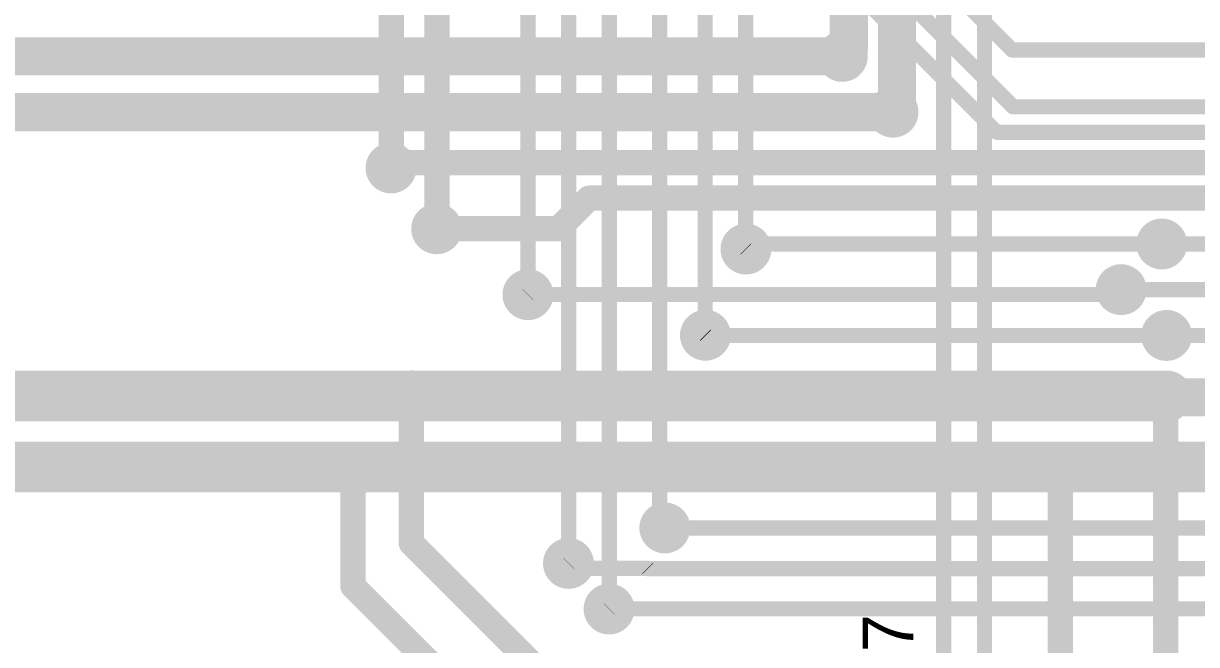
# Model space of a CAD drawing. Header units: millimetres. Extents: x 29 to 180, y 30 to 200.
# Drawn here: x 122.75 to 145.89, y 77 to 89.25 of the extents above; entities that cross this region are included whole.
import ezdxf

# ---------------------------------------------------------------- set-up
doc = ezdxf.new("R2010")
doc.units = ezdxf.units.MM
for name, color, linetype in [('BottomLayer', 5, 'Continuous'), ('BottomSolder', 6, 'Continuous'), ('MultiLayer', 9, 'Continuous'), ('TopLayer', 1, 'Continuous'), ('TopOverlay', 2, 'Continuous'), ('TopSolder', 216, 'Continuous'), ('ViaHoleLayer', 16, 'Continuous')]:
    doc.layers.add(name, color=color, linetype=linetype)

msp = doc.modelspace()

# ---------------------------------------------------------------- linework, layer by layer
at = {"layer": 'BottomLayer'}
for points, const_width in [([(141.704, 76.396), (141.704, 162.496)], 0.3), ([(140.9, 75.4), (140.9, 155.2)], 0.3), ([(139.979, 87.579), (139.979, 152.729)], 0.75), ([(136.196, 83.104), (136.196, 148.796)], 0.3), ([(135.3, 79.4), (135.3, 147.5)], 0.3), ([(134.304, 77.704), (134.304, 146.104)], 0.3), ([(133.504, 78.604), (133.504, 143.933)], 0.3), ([(139.029, 88.729), (139.029, 118.726)], 0.75), ([(130.004, 86.404), (130.004, 106.014)], 0.5), ([(136.996, 84.804), (136.996, 102.1)], 0.3), ([(130.904, 85.204), (130.904, 94.818)], 0.5), ([(132.7, 83.9), (132.7, 93.537)], 0.3), ([(138.9, 88.6), (139.029, 88.729)], 0.75), ([(139.9, 87.5), (139.979, 87.579)], 0.75), ([(130, 86.4), (130.004, 86.404)], 0.5), ([(130.9, 85.2), (130.904, 85.204)], 0.5), ([(136.996, 84.804), (137, 84.8)], 0.3), ([(145.2, 84.9), (147, 84.9)], 0.3), ([(144.4, 84), (146.9, 84)], 0.3), ([(136.196, 83.104), (136.2, 83.1)], 0.3), ([(145.296, 83.096), (146.804, 83.096)], 0.3), ([(130.4, 79), (130.4, 81.904)], 0.5), ([(145.275, 81.875), (146.53, 81.875)], 0.75), ([(145.275, 81.875), (145.3, 81.9)], 0.5), ([(145.275, 71.725), (145.275, 81.875)], 0.5), ([(143.2, 73.3), (143.2, 80.5)], 0.5), ([(129.25, 78.15), (129.25, 80.425)], 0.5), ([(135.3, 79.4), (135.4, 79.3)], 0.3), ([(130.4, 79), (133.575, 75.825)], 0.5), ([(133.5, 78.6), (133.504, 78.604)], 0.3), ([(129.25, 78.15), (131.95, 75.45)], 0.5), ([(134.3, 77.7), (134.304, 77.704)], 0.3)]:
    msp.add_lwpolyline(points, dxfattribs=dict(at, const_width=const_width))
for points, const_width in [([(138.841, 88.729, 1), (139.216, 88.729, 1)], 0.375), ([(138.841, 88.729, 1), (139.216, 88.729, 1)], 0.375), ([(138.7, 88.6, 1), (139.1, 88.6, 1)], 0.4), ([(138.713, 88.6, 1), (139.088, 88.6, 1)], 0.375), ([(139.791, 87.579, 1), (140.166, 87.579, 1)], 0.375), ([(139.791, 87.579, 1), (140.166, 87.579, 1)], 0.375), ([(139.7, 87.5, 1), (140.1, 87.5, 1)], 0.4), ([(139.713, 87.5, 1), (140.088, 87.5, 1)], 0.375), ([(129.8, 86.4, 1), (130.2, 86.4, 1)], 0.4), ([(129.875, 86.4, 1), (130.125, 86.4, 1)], 0.25), ([(129.879, 86.404, 1), (130.129, 86.404, 1)], 0.25), ([(129.879, 86.404, 1), (130.129, 86.404, 1)], 0.25), ([(130.7, 85.2, 1), (131.1, 85.2, 1)], 0.4), ([(130.775, 85.2, 1), (131.025, 85.2, 1)], 0.25), ([(130.779, 85.204, 1), (131.029, 85.204, 1)], 0.25), ([(130.779, 85.204, 1), (131.029, 85.204, 1)], 0.25), ([(136.8, 84.8, 1), (137.2, 84.8, 1)], 0.4), ([(145, 84.9, 1), (145.4, 84.9, 1)], 0.4), ([(136.921, 84.804, 1), (137.071, 84.804, 1)], 0.15), ([(136.921, 84.804, 1), (137.071, 84.804, 1)], 0.15), ([(136.925, 84.8, 1), (137.075, 84.8, 1)], 0.15), ([(145.125, 84.9, 1), (145.275, 84.9, 1)], 0.15), ([(132.5, 83.9, 1), (132.9, 83.9, 1)], 0.4), ([(144.2, 84, 1), (144.6, 84, 1)], 0.4), ([(132.625, 83.9, 1), (132.775, 83.9, 1)], 0.15), ([(144.325, 84, 1), (144.475, 84, 1)], 0.15), ([(136, 83.1, 1), (136.4, 83.1, 1)], 0.4), ([(145.096, 83.096, 1), (145.496, 83.096, 1)], 0.4), ([(136.121, 83.104, 1), (136.271, 83.104, 1)], 0.15), ([(136.121, 83.104, 1), (136.271, 83.104, 1)], 0.15), ([(136.125, 83.1, 1), (136.275, 83.1, 1)], 0.15), ([(145.221, 83.096, 1), (145.371, 83.096, 1)], 0.15), ([(130.2, 81.904, 1), (130.6, 81.904, 1)], 0.4), ([(130.275, 81.904, 1), (130.525, 81.904, 1)], 0.25), ([(145.075, 81.875, 1), (145.475, 81.875, 1)], 0.4), ([(145.088, 81.875, 1), (145.463, 81.875, 1)], 0.375), ([(145.175, 81.9, 1), (145.425, 81.9, 1)], 0.25), ([(145.15, 81.875, 1), (145.4, 81.875, 1)], 0.25), ([(145.15, 81.875, 1), (145.4, 81.875, 1)], 0.25), ([(129.05, 80.425, 1), (129.45, 80.425, 1)], 0.4), ([(143, 80.5, 1), (143.4, 80.5, 1)], 0.4), ([(143.075, 80.5, 1), (143.325, 80.5, 1)], 0.25), ([(129.125, 80.425, 1), (129.375, 80.425, 1)], 0.25), ([(135.2, 79.3, 1), (135.6, 79.3, 1)], 0.4), ([(135.225, 79.4, 1), (135.375, 79.4, 1)], 0.15), ([(135.225, 79.4, 1), (135.375, 79.4, 1)], 0.15), ([(135.325, 79.3, 1), (135.475, 79.3, 1)], 0.15), ([(130.275, 79, 1), (130.525, 79, 1)], 0.25), ([(130.275, 79, 1), (130.525, 79, 1)], 0.25), ([(133.3, 78.6, 1), (133.7, 78.6, 1)], 0.4), ([(133.425, 78.6, 1), (133.575, 78.6, 1)], 0.15), ([(133.429, 78.604, 1), (133.579, 78.604, 1)], 0.15), ([(133.429, 78.604, 1), (133.579, 78.604, 1)], 0.15), ([(129.125, 78.15, 1), (129.375, 78.15, 1)], 0.25), ([(129.125, 78.15, 1), (129.375, 78.15, 1)], 0.25), ([(134.1, 77.7, 1), (134.5, 77.7, 1)], 0.4), ([(134.225, 77.7, 1), (134.375, 77.7, 1)], 0.15), ([(134.229, 77.704, 1), (134.379, 77.704, 1)], 0.15), ([(134.229, 77.704, 1), (134.379, 77.704, 1)], 0.15)]:
    msp.add_lwpolyline(points, format="xyb", close=True, dxfattribs=dict(at, const_width=const_width))
at = {"layer": 'BottomSolder', "const_width": 0.502}
for points in [[(138.649, 88.6, 1), (139.151, 88.6, 1)], [(139.649, 87.5, 1), (140.151, 87.5, 1)], [(129.749, 86.4, 1), (130.251, 86.4, 1)], [(130.649, 85.2, 1), (131.151, 85.2, 1)], [(144.949, 84.9, 1), (145.451, 84.9, 1)], [(136.749, 84.8, 1), (137.251, 84.8, 1)], [(144.149, 84, 1), (144.651, 84, 1)], [(132.449, 83.9, 1), (132.951, 83.9, 1)], [(135.949, 83.1, 1), (136.451, 83.1, 1)], [(145.045, 83.096, 1), (145.547, 83.096, 1)], [(130.149, 81.904, 1), (130.651, 81.904, 1)], [(145.024, 81.875, 1), (145.526, 81.875, 1)], [(142.949, 80.5, 1), (143.451, 80.5, 1)], [(128.999, 80.425, 1), (129.501, 80.425, 1)], [(135.149, 79.3, 1), (135.651, 79.3, 1)], [(133.249, 78.6, 1), (133.751, 78.6, 1)], [(134.049, 77.7, 1), (134.551, 77.7, 1)]]:
    msp.add_lwpolyline(points, format="xyb", close=True, dxfattribs=at)
at = {"layer": 'MultiLayer', "const_width": 0.4}
for points in [[(138.7, 88.6, 1), (139.1, 88.6, 1)], [(139.7, 87.5, 1), (140.1, 87.5, 1)], [(129.8, 86.4, 1), (130.2, 86.4, 1)], [(130.7, 85.2, 1), (131.1, 85.2, 1)], [(136.8, 84.8, 1), (137.2, 84.8, 1)], [(145, 84.9, 1), (145.4, 84.9, 1)], [(132.5, 83.9, 1), (132.9, 83.9, 1)], [(144.2, 84, 1), (144.6, 84, 1)], [(136, 83.1, 1), (136.4, 83.1, 1)], [(145.096, 83.096, 1), (145.496, 83.096, 1)], [(130.2, 81.904, 1), (130.6, 81.904, 1)], [(145.075, 81.875, 1), (145.475, 81.875, 1)], [(129.05, 80.425, 1), (129.45, 80.425, 1)], [(143, 80.5, 1), (143.4, 80.5, 1)], [(135.2, 79.3, 1), (135.6, 79.3, 1)], [(133.3, 78.6, 1), (133.7, 78.6, 1)], [(134.1, 77.7, 1), (134.5, 77.7, 1)]]:
    msp.add_lwpolyline(points, format="xyb", close=True, dxfattribs=at)
at = {"layer": 'TopLayer'}
for points, const_width in [([(139.375, 91.6), (142.25, 88.725)], 0.3), ([(139.179, 90.696), (142.271, 87.604)], 0.3), ([(139.25, 89.8), (141.946, 87.104)], 0.3), ([(70.1, 88.6), (138.9, 88.6)], 0.75), ([(142.25, 88.725), (152.15, 88.725)], 0.3), ([(71.1, 87.5), (139.9, 87.5)], 0.75), ([(142.271, 87.604), (147.903, 87.604)], 0.3), ([(141.946, 87.104), (147.546, 87.104)], 0.3), ([(130, 86.4), (130.104, 86.504)], 0.5), ([(130.104, 86.504), (147.096, 86.504)], 0.5), ([(133.3, 85.2), (133.904, 85.804)], 0.5), ([(133.904, 85.804), (146.496, 85.804)], 0.5), ([(130.9, 85.2), (133.3, 85.2)], 0.5), ([(137, 84.8), (137.1, 84.9)], 0.3), ([(137.1, 84.9), (145.2, 84.9)], 0.3), ([(132.7, 83.9), (132.704, 83.904)], 0.3), ([(132.704, 83.904), (144.304, 83.904)], 0.3), ([(144.304, 83.904), (144.4, 84)], 0.3), ([(136.2, 83.1), (136.204, 83.096)], 0.3), ([(136.204, 83.096), (145.296, 83.096)], 0.3), ([(81.704, 81.904), (130.4, 81.904)], 1), ([(130.4, 81.904), (145.3, 81.904)], 1), ([(120.2, 80.5), (143.2, 80.5)], 1), ([(143.2, 80.5), (146.4, 80.5)], 1), ([(135.4, 79.3), (156.1, 79.3)], 0.3), ([(133.5, 78.6), (133.596, 78.504)], 0.3), ([(133.596, 78.504), (135.059, 78.504)], 0.3), ([(135.059, 78.504), (135.067, 78.496)], 0.3), ([(135.067, 78.496), (156.197, 78.496)], 0.3), ([(134.3, 77.7), (134.304, 77.704)], 0.3), ([(134.304, 77.704), (156.033, 77.704)], 0.3)]:
    msp.add_lwpolyline(points, dxfattribs=dict(at, const_width=const_width))
for points, const_width in [([(138.7, 88.6, 1), (139.1, 88.6, 1)], 0.4), ([(138.713, 88.6, 1), (139.088, 88.6, 1)], 0.375), ([(142.175, 88.725, 1), (142.325, 88.725, 1)], 0.15), ([(142.175, 88.725, 1), (142.325, 88.725, 1)], 0.15), ([(139.7, 87.5, 1), (140.1, 87.5, 1)], 0.4), ([(139.713, 87.5, 1), (140.088, 87.5, 1)], 0.375), ([(142.196, 87.604, 1), (142.346, 87.604, 1)], 0.15), ([(142.196, 87.604, 1), (142.346, 87.604, 1)], 0.15), ([(141.871, 87.104, 1), (142.021, 87.104, 1)], 0.15), ([(141.871, 87.104, 1), (142.021, 87.104, 1)], 0.15), ([(129.8, 86.4, 1), (130.2, 86.4, 1)], 0.4), ([(129.875, 86.4, 1), (130.125, 86.4, 1)], 0.25), ([(129.979, 86.504, 1), (130.229, 86.504, 1)], 0.25), ([(129.979, 86.504, 1), (130.229, 86.504, 1)], 0.25), ([(133.779, 85.804, 1), (134.029, 85.804, 1)], 0.25), ([(133.779, 85.804, 1), (134.029, 85.804, 1)], 0.25), ([(130.7, 85.2, 1), (131.1, 85.2, 1)], 0.4), ([(130.775, 85.2, 1), (131.025, 85.2, 1)], 0.25), ([(133.175, 85.2, 1), (133.425, 85.2, 1)], 0.25), ([(133.175, 85.2, 1), (133.425, 85.2, 1)], 0.25), ([(136.8, 84.8, 1), (137.2, 84.8, 1)], 0.4), ([(145, 84.9, 1), (145.4, 84.9, 1)], 0.4), ([(136.925, 84.8, 1), (137.075, 84.8, 1)], 0.15), ([(137.025, 84.9, 1), (137.175, 84.9, 1)], 0.15), ([(137.025, 84.9, 1), (137.175, 84.9, 1)], 0.15), ([(145.125, 84.9, 1), (145.275, 84.9, 1)], 0.15), ([(132.5, 83.9, 1), (132.9, 83.9, 1)], 0.4), ([(144.2, 84, 1), (144.6, 84, 1)], 0.4), ([(132.625, 83.9, 1), (132.775, 83.9, 1)], 0.15), ([(132.629, 83.904, 1), (132.779, 83.904, 1)], 0.15), ([(132.629, 83.904, 1), (132.779, 83.904, 1)], 0.15), ([(144.229, 83.904, 1), (144.379, 83.904, 1)], 0.15), ([(144.229, 83.904, 1), (144.379, 83.904, 1)], 0.15), ([(144.325, 84, 1), (144.475, 84, 1)], 0.15), ([(136, 83.1, 1), (136.4, 83.1, 1)], 0.4), ([(145.096, 83.096, 1), (145.496, 83.096, 1)], 0.4), ([(136.125, 83.1, 1), (136.275, 83.1, 1)], 0.15), ([(136.129, 83.096, 1), (136.279, 83.096, 1)], 0.15), ([(136.129, 83.096, 1), (136.279, 83.096, 1)], 0.15), ([(145.221, 83.096, 1), (145.371, 83.096, 1)], 0.15), ([(130.15, 81.904, 1), (130.65, 81.904, 1)], 0.5), ([(130.15, 81.904, 1), (130.65, 81.904, 1)], 0.5), ([(145.05, 81.904, 1), (145.55, 81.904, 1)], 0.5), ([(130.2, 81.904, 1), (130.6, 81.904, 1)], 0.4), ([(145.075, 81.875, 1), (145.475, 81.875, 1)], 0.4), ([(142.95, 80.5, 1), (143.45, 80.5, 1)], 0.5), ([(142.95, 80.5, 1), (143.45, 80.5, 1)], 0.5), ([(129.05, 80.425, 1), (129.45, 80.425, 1)], 0.4), ([(143, 80.5, 1), (143.4, 80.5, 1)], 0.4), ([(135.2, 79.3, 1), (135.6, 79.3, 1)], 0.4), ([(135.325, 79.3, 1), (135.475, 79.3, 1)], 0.15), ([(133.3, 78.6, 1), (133.7, 78.6, 1)], 0.4), ([(133.425, 78.6, 1), (133.575, 78.6, 1)], 0.15), ([(133.521, 78.504, 1), (133.671, 78.504, 1)], 0.15), ([(133.521, 78.504, 1), (133.671, 78.504, 1)], 0.15), ([(134.984, 78.504, 1), (135.134, 78.504, 1)], 0.15), ([(134.984, 78.504, 1), (135.134, 78.504, 1)], 0.15), ([(134.992, 78.496, 1), (135.142, 78.496, 1)], 0.15), ([(134.992, 78.496, 1), (135.142, 78.496, 1)], 0.15), ([(134.1, 77.7, 1), (134.5, 77.7, 1)], 0.4), ([(134.225, 77.7, 1), (134.375, 77.7, 1)], 0.15), ([(134.229, 77.704, 1), (134.379, 77.704, 1)], 0.15), ([(134.229, 77.704, 1), (134.379, 77.704, 1)], 0.15)]:
    msp.add_lwpolyline(points, format="xyb", close=True, dxfattribs=dict(at, const_width=const_width))
at = {"layer": 'TopSolder', "const_width": 0.502}
for points in [[(138.649, 88.6, 1), (139.151, 88.6, 1)], [(139.649, 87.5, 1), (140.151, 87.5, 1)], [(129.749, 86.4, 1), (130.251, 86.4, 1)], [(130.649, 85.2, 1), (131.151, 85.2, 1)], [(144.949, 84.9, 1), (145.451, 84.9, 1)], [(136.749, 84.8, 1), (137.251, 84.8, 1)], [(144.149, 84, 1), (144.651, 84, 1)], [(132.449, 83.9, 1), (132.951, 83.9, 1)], [(135.949, 83.1, 1), (136.451, 83.1, 1)], [(145.045, 83.096, 1), (145.547, 83.096, 1)], [(130.149, 81.904, 1), (130.651, 81.904, 1)], [(145.024, 81.875, 1), (145.526, 81.875, 1)], [(142.949, 80.5, 1), (143.451, 80.5, 1)], [(128.999, 80.425, 1), (129.501, 80.425, 1)], [(135.149, 79.3, 1), (135.651, 79.3, 1)], [(133.249, 78.6, 1), (133.751, 78.6, 1)], [(134.049, 77.7, 1), (134.551, 77.7, 1)]]:
    msp.add_lwpolyline(points, format="xyb", close=True, dxfattribs=at)
at = {"layer": 'ViaHoleLayer', "const_width": 0.25}
for points in [[(138.775, 88.6, 1), (139.025, 88.6, 1)], [(139.775, 87.5, 1), (140.025, 87.5, 1)], [(129.875, 86.4, 1), (130.125, 86.4, 1)], [(130.775, 85.2, 1), (131.025, 85.2, 1)], [(145.075, 84.9, 1), (145.325, 84.9, 1)], [(136.875, 84.8, 1), (137.125, 84.8, 1)], [(144.275, 84, 1), (144.525, 84, 1)], [(132.575, 83.9, 1), (132.825, 83.9, 1)], [(136.075, 83.1, 1), (136.325, 83.1, 1)], [(145.171, 83.096, 1), (145.421, 83.096, 1)], [(130.275, 81.904, 1), (130.525, 81.904, 1)], [(145.15, 81.875, 1), (145.4, 81.875, 1)], [(143.075, 80.5, 1), (143.325, 80.5, 1)], [(129.125, 80.425, 1), (129.375, 80.425, 1)], [(135.275, 79.3, 1), (135.525, 79.3, 1)], [(133.375, 78.6, 1), (133.625, 78.6, 1)], [(134.175, 77.7, 1), (134.425, 77.7, 1)]]:
    msp.add_lwpolyline(points, format="xyb", close=True, dxfattribs=at)

# ---------------------------------------------------------------- texts
at = {"layer": 'TopOverlay'}
msp.add_text('C107', height=1, rotation=90, dxfattribs=at).set_placement((140.3, 74.4))

doc.saveas('drawing.dxf')
